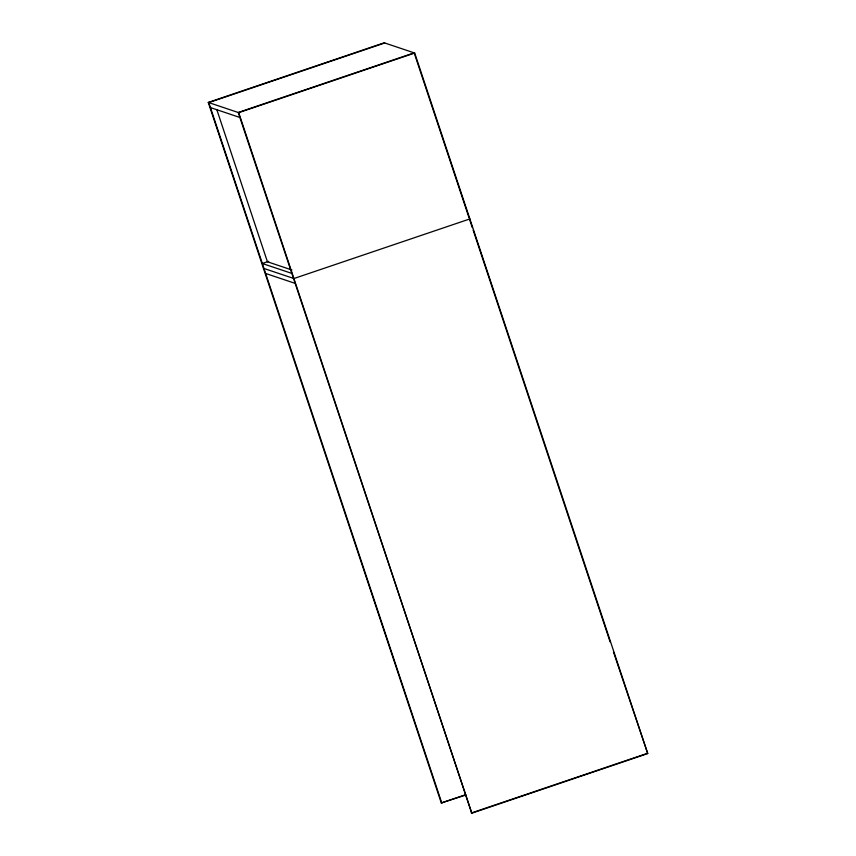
<?xml version="1.0" encoding="UTF-8"?>
<svg xmlns="http://www.w3.org/2000/svg" width="856" height="856" viewBox="0 0 856 856"><rect width="100%" height="100%" fill="white"/><g stroke="black" fill="none" stroke-linecap="round" stroke-linejoin="round"><path stroke-width="1.28" d="M465.889 794.989L441.3 802.96L208.265 102.42L384.216 42.8L414.7 53.04L647.735 753.58L471.784 813.2L238.203 112.478L414.165 52.858L468.928 217.499M384.751 42.982L208.8 102.592L441.835 803.142M208.265 102.42L238.738 112.66L414.7 53.04M268.645 261.348L262.321 263.498L291.736 273.374M441.3 802.96L465.354 794.807M471.249 813.018L645.938 753.836M210.448 107.578L239.862 117.465M291.939 269.993L267.425 261.765L216.825 109.654M263.445 268.303L293.918 278.532L469.88 218.922L469.345 218.74L472.298 227.61M265.638 273.46L295.042 283.336M647.735 753.58L613.485 652.047M473.143 230.146L610.114 641.914M238.738 112.66L471.784 813.2"/></g></svg>
